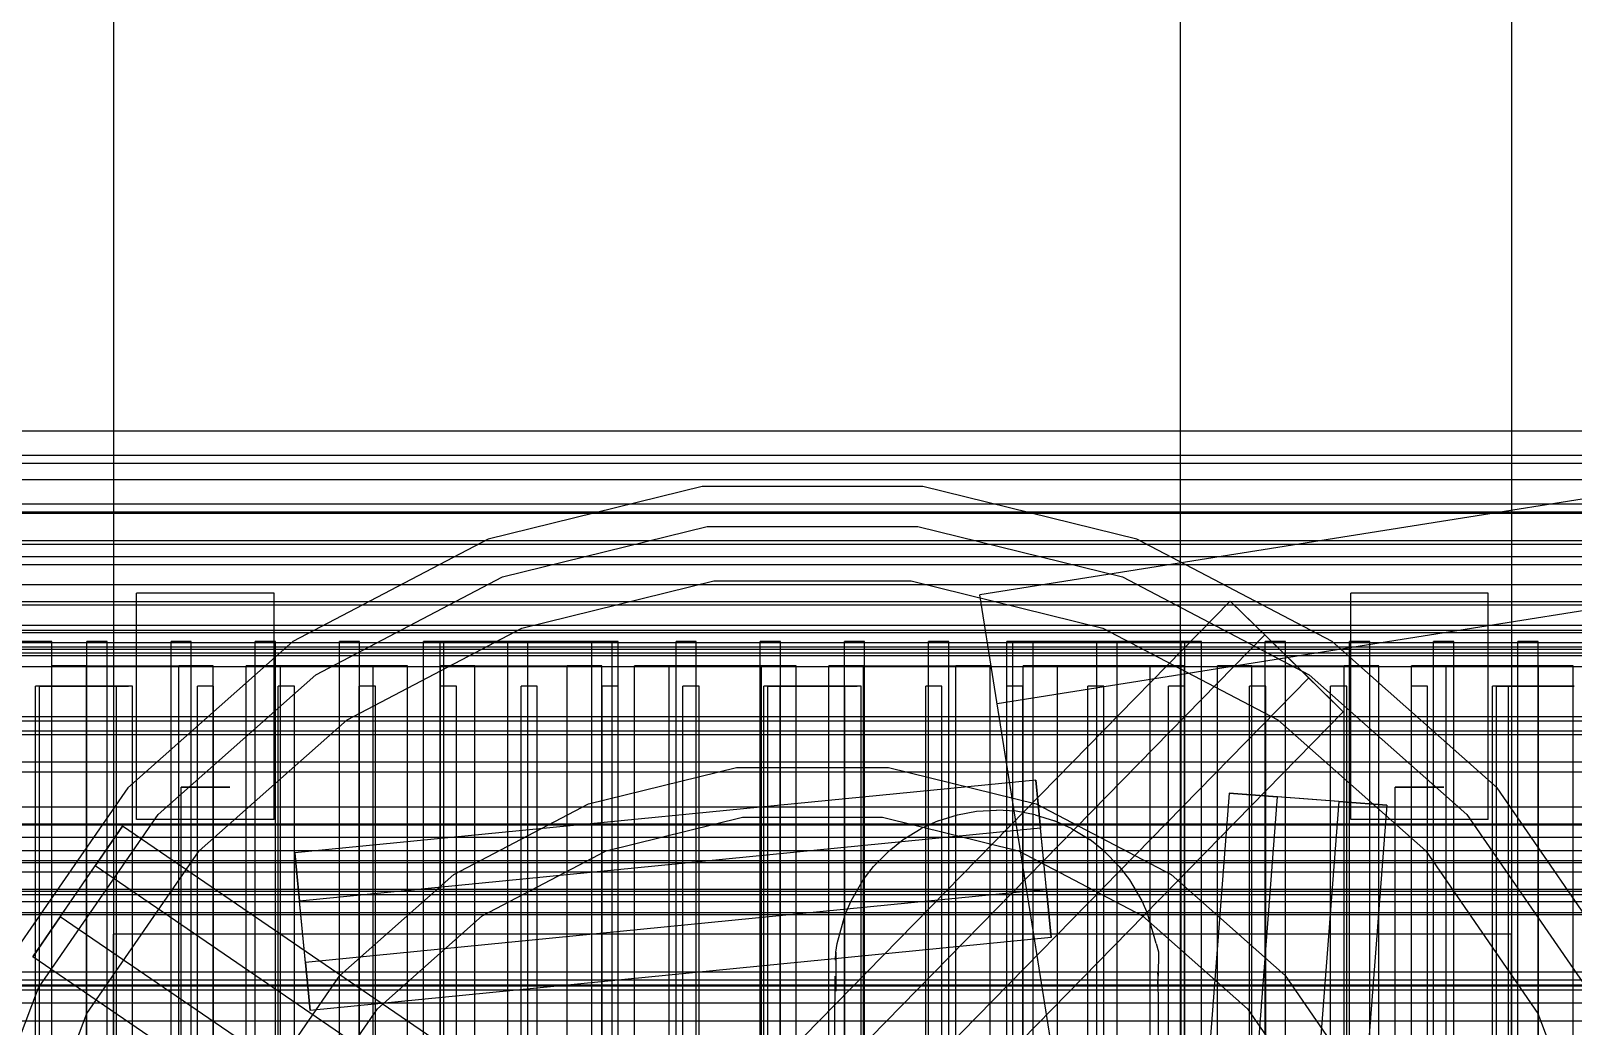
# Model space of a CAD drawing. Header units: millimetres. Extents: x -1175 to 655, y -895 to 720.
# Drawn here: x -967.82 to -946.86, y 49.08 to 62.61 of the extents above; entities that cross this region are included whole.
import ezdxf

# ---------------------------------------------------------------- set-up
doc = ezdxf.new("R2010")
doc.units = ezdxf.units.MM
doc.layers.add('HIDDEN', color=8, linetype='Continuous')
doc.layers.add('VISIBLE', color=7, linetype='Continuous')

msp = doc.modelspace()

# ---------------------------------------------------------------- linework, layer by layer
at = {"layer": 'HIDDEN'}
for points in [[(-966.698, 110), (-966.698, 33.08)], [(-966.698, 110), (-966.698, 33.08)], [(-947.698, 110), (-947.698, 33.08)], [(-947.698, 110), (-947.698, 33.08)], [(-952.198, 14.5), (-952.198, 68.5)], [(-908.061, 62.39), (-954.925, 54.944)], [(-908.061, 62.39), (-954.925, 54.944)], [(-907.825, 60.908), (-954.689, 53.462)], [(-907.825, 60.908), (-954.689, 53.462)], [(-938.498, 57.17), (-975.898, 57.17)], [(-938.498, 57.17), (-975.898, 57.17)], [(-938.498, 57.17), (-975.898, 57.17)], [(-938.498, 57.17), (-975.898, 57.17)], [(-939.598, 56.84), (-974.798, 56.84)], [(-939.598, 56.84), (-974.798, 56.84)], [(-939.598, 56.84), (-974.798, 56.84)], [(-939.598, 56.84), (-974.798, 56.84)], [(-938.498, 56.73), (-975.898, 56.73)], [(-938.498, 56.73), (-975.898, 56.73)], [(-939.873, 56.51), (-974.523, 56.51)], [(-939.873, 56.51), (-974.523, 56.51)], [(-939.873, 56.51), (-974.523, 56.51)], [(-939.873, 56.51), (-974.523, 56.51)], [(-958.697, 56.419), (-961.606, 55.702)], [(-955.7, 56.419), (-958.697, 56.419)], [(-952.791, 55.702), (-955.7, 56.419)], [(-940.148, 56.18), (-974.248, 56.18)], [(-940.148, 56.18), (-974.248, 56.18)], [(-940.148, 56.18), (-974.248, 56.18)], [(-940.148, 56.18), (-974.248, 56.18)], [(-938.498, 56.07), (-975.898, 56.07)], [(-938.498, 56.07), (-975.898, 56.07)], [(-941.798, 56.053), (-972.598, 56.053)], [(-941.798, 56.053), (-972.598, 56.053)], [(-961.411, 55.188), (-958.63, 55.873)], [(-958.63, 55.873), (-955.766, 55.873)], [(-955.766, 55.873), (-952.986, 55.188)], [(-940.698, 55.68), (-1027.698, 55.68)], [(-940.698, 55.68), (-992.198, 55.68)], [(-938.498, 55.63), (-975.898, 55.63)], [(-938.498, 55.63), (-975.898, 55.63)], [(-938.498, 55.63), (-975.898, 55.63)], [(-938.498, 55.63), (-975.898, 55.63)], [(-940.698, 55.63), (-973.698, 55.63)], [(-940.698, 55.63), (-973.698, 55.63)], [(-940.698, 55.63), (-973.698, 55.63)], [(-940.698, 55.63), (-973.698, 55.63)], [(-940.698, 55.63), (-973.698, 55.63)], [(-940.698, 55.63), (-973.698, 55.63)], [(-941.798, 55.63), (-972.598, 55.63)], [(-941.798, 55.63), (-972.598, 55.63)], [(-941.798, 55.63), (-972.598, 55.63)], [(-941.798, 55.63), (-972.598, 55.63)], [(-961.606, 55.702), (-964.259, 54.31)], [(-950.137, 54.31), (-952.791, 55.702)], [(-940.973, 55.355), (-973.423, 55.355)], [(-940.973, 55.355), (-973.423, 55.355)], [(-940.973, 55.355), (-973.423, 55.355)], [(-940.973, 55.355), (-973.423, 55.355)], [(-940.973, 55.355), (-973.423, 55.355)], [(-940.973, 55.355), (-973.423, 55.355)], [(-940.973, 55.355), (-973.423, 55.355)], [(-940.973, 55.355), (-973.423, 55.355)], [(-941.798, 55.463), (-972.598, 55.463)], [(-963.947, 53.857), (-961.411, 55.188)], [(-961.147, 54.491), (-958.541, 55.134)], [(-958.541, 55.134), (-955.856, 55.134)], [(-955.856, 55.134), (-953.25, 54.491)], [(-952.986, 55.188), (-950.45, 53.857)], [(-940.973, 55.08), (-973.423, 55.08)], [(-940.973, 55.08), (-973.423, 55.08)], [(-941.248, 55.08), (-973.148, 55.08)], [(-941.248, 55.08), (-973.148, 55.08)], [(-941.248, 55.08), (-973.148, 55.08)], [(-941.248, 55.08), (-973.148, 55.08)], [(-964.513, 54.97), (-966.383, 54.97)], [(-966.383, 51.89), (-966.383, 54.97)], [(-964.513, 54.97), (-966.383, 54.97)], [(-966.383, 51.89), (-966.383, 54.97)], [(-964.513, 54.97), (-966.383, 54.97)], [(-966.383, 51.89), (-966.383, 54.97)], [(-964.513, 54.97), (-966.383, 54.97)], [(-966.383, 51.89), (-966.383, 54.97)], [(-964.513, 54.97), (-966.383, 54.97)], [(-966.383, 51.89), (-966.383, 54.97)], [(-964.513, 54.97), (-966.383, 54.97)], [(-966.383, 51.89), (-966.383, 54.97)], [(-964.513, 51.89), (-964.513, 54.97)], [(-964.513, 51.89), (-964.513, 54.97)], [(-964.513, 51.89), (-964.513, 54.97)], [(-964.513, 51.89), (-964.513, 54.97)], [(-964.513, 51.89), (-964.513, 54.97)], [(-964.513, 51.89), (-964.513, 54.97)], [(-951.472, 33.216), (-954.925, 54.944)], [(-951.472, 33.216), (-954.925, 54.944)], [(-948.013, 54.97), (-949.883, 54.97)], [(-949.883, 51.89), (-949.883, 54.97)], [(-948.013, 54.97), (-949.883, 54.97)], [(-949.883, 51.89), (-949.883, 54.97)], [(-948.013, 51.89), (-948.013, 54.97)], [(-948.013, 51.89), (-948.013, 54.97)], [(-941.248, 54.805), (-973.148, 54.805)], [(-941.248, 54.805), (-973.148, 54.805)], [(-941.248, 54.805), (-973.148, 54.805)], [(-941.248, 54.805), (-973.148, 54.805)], [(-941.248, 54.805), (-973.148, 54.805)], [(-941.248, 54.805), (-973.148, 54.805)], [(-941.798, 54.85), (-972.598, 54.85)], [(-941.798, 54.85), (-972.598, 54.85)], [(-951.521, 54.861), (-958.6, 47.628)], [(-950.453, 53.815), (-951.521, 54.861)], [(-951.521, 54.861), (-951.052, 54.401)], [(-941.798, 54.53), (-972.598, 54.53)], [(-941.798, 54.53), (-972.598, 54.53)], [(-941.798, 54.53), (-972.598, 54.53)], [(-941.798, 54.53), (-972.598, 54.53)], [(-941.798, 54.43), (-972.598, 54.43)], [(-941.798, 54.43), (-972.598, 54.43)], [(-941.798, 54.293), (-972.598, 54.293)], [(-941.798, 54.293), (-972.598, 54.293)], [(-942.348, 54.459), (-972.048, 54.459)], [(-942.348, 54.459), (-972.048, 54.459)], [(-967.538, 54.31), (-969.958, 54.31)], [(-967.538, 54.31), (-969.958, 54.31)], [(-967.538, 33.85), (-967.538, 54.31)], [(-967.538, 33.85), (-967.538, 54.31)], [(-966.785, 54.31), (-967.06, 54.31)], [(-967.06, 33.85), (-967.06, 54.31)], [(-966.785, 54.31), (-967.06, 54.31)], [(-967.06, 33.85), (-967.06, 54.31)], [(-966.785, 33.85), (-966.785, 54.31)], [(-966.785, 33.85), (-966.785, 54.31)], [(-964.259, 54.31), (-966.502, 52.323)], [(-965.641, 54.31), (-965.916, 54.31)], [(-965.916, 33.85), (-965.916, 54.31)], [(-965.641, 54.31), (-965.916, 54.31)], [(-965.916, 33.85), (-965.916, 54.31)], [(-965.641, 33.85), (-965.641, 54.31)], [(-965.641, 33.85), (-965.641, 54.31)], [(-964.497, 54.31), (-964.772, 54.31)], [(-964.772, 33.85), (-964.772, 54.31)], [(-964.497, 54.31), (-964.772, 54.31)], [(-964.772, 33.85), (-964.772, 54.31)], [(-964.497, 33.85), (-964.497, 54.31)], [(-964.497, 33.85), (-964.497, 54.31)], [(-963.353, 54.31), (-963.628, 54.31)], [(-963.628, 33.85), (-963.628, 54.31)], [(-963.353, 54.31), (-963.628, 54.31)], [(-963.628, 33.85), (-963.628, 54.31)], [(-963.524, 53.244), (-961.147, 54.491)], [(-963.353, 33.85), (-963.353, 54.31)], [(-963.353, 33.85), (-963.353, 54.31)], [(-962.209, 54.31), (-962.484, 54.31)], [(-962.484, 33.85), (-962.484, 54.31)], [(-962.209, 54.31), (-962.484, 54.31)], [(-962.484, 33.85), (-962.484, 54.31)], [(-959.838, 54.31), (-962.258, 54.31)], [(-962.258, 33.85), (-962.258, 54.31)], [(-959.838, 54.31), (-962.258, 54.31)], [(-962.258, 33.85), (-962.258, 54.31)], [(-962.209, 33.85), (-962.209, 54.31)], [(-962.209, 33.85), (-962.209, 54.31)], [(-961.065, 54.31), (-961.34, 54.31)], [(-961.34, 33.85), (-961.34, 54.31)], [(-961.065, 54.31), (-961.34, 54.31)], [(-961.34, 33.85), (-961.34, 54.31)], [(-961.065, 33.85), (-961.065, 54.31)], [(-961.065, 33.85), (-961.065, 54.31)], [(-959.921, 54.31), (-960.196, 54.31)], [(-960.196, 33.85), (-960.196, 54.31)], [(-959.921, 54.31), (-960.196, 54.31)], [(-960.196, 33.85), (-960.196, 54.31)], [(-959.921, 33.85), (-959.921, 54.31)], [(-959.921, 33.85), (-959.921, 54.31)], [(-959.838, 33.85), (-959.838, 54.31)], [(-959.838, 33.85), (-959.838, 54.31)], [(-958.777, 54.31), (-959.052, 54.31)], [(-959.052, 33.85), (-959.052, 54.31)], [(-958.777, 54.31), (-959.052, 54.31)], [(-959.052, 33.85), (-959.052, 54.31)], [(-958.777, 33.85), (-958.777, 54.31)], [(-958.777, 33.85), (-958.777, 54.31)], [(-951.052, 54.401), (-958.131, 47.169)], [(-957.633, 54.31), (-957.908, 54.31)], [(-957.908, 33.85), (-957.908, 54.31)], [(-957.633, 54.31), (-957.908, 54.31)], [(-957.908, 33.85), (-957.908, 54.31)], [(-957.633, 33.85), (-957.633, 54.31)], [(-957.633, 33.85), (-957.633, 54.31)], [(-956.489, 54.31), (-956.764, 54.31)], [(-956.764, 33.85), (-956.764, 54.31)], [(-956.489, 54.31), (-956.764, 54.31)], [(-956.764, 33.85), (-956.764, 54.31)], [(-956.489, 33.85), (-956.489, 54.31)], [(-956.489, 33.85), (-956.489, 54.31)], [(-955.345, 54.31), (-955.62, 54.31)], [(-955.62, 33.85), (-955.62, 54.31)], [(-955.345, 54.31), (-955.62, 54.31)], [(-955.62, 33.85), (-955.62, 54.31)], [(-955.345, 33.85), (-955.345, 54.31)], [(-955.345, 33.85), (-955.345, 54.31)], [(-952.138, 54.31), (-954.558, 54.31)], [(-954.558, 33.85), (-954.558, 54.31)], [(-952.138, 54.31), (-954.558, 54.31)], [(-954.558, 33.85), (-954.558, 54.31)], [(-954.201, 54.31), (-954.476, 54.31)], [(-954.476, 33.85), (-954.476, 54.31)], [(-954.201, 54.31), (-954.476, 54.31)], [(-954.476, 33.85), (-954.476, 54.31)], [(-954.201, 33.85), (-954.201, 54.31)], [(-954.201, 33.85), (-954.201, 54.31)], [(-953.057, 54.31), (-953.332, 54.31)], [(-953.332, 33.85), (-953.332, 54.31)], [(-953.057, 54.31), (-953.332, 54.31)], [(-953.332, 33.85), (-953.332, 54.31)], [(-953.25, 54.491), (-950.873, 53.244)], [(-953.057, 33.85), (-953.057, 54.31)], [(-953.057, 33.85), (-953.057, 54.31)], [(-951.913, 54.31), (-952.188, 54.31)], [(-952.188, 33.85), (-952.188, 54.31)], [(-951.913, 54.31), (-952.188, 54.31)], [(-952.188, 33.85), (-952.188, 54.31)], [(-952.138, 33.85), (-952.138, 54.31)], [(-952.138, 33.85), (-952.138, 54.31)], [(-951.913, 33.85), (-951.913, 54.31)], [(-951.913, 33.85), (-951.913, 54.31)], [(-949.984, 53.356), (-951.052, 54.401)], [(-950.769, 54.31), (-951.044, 54.31)], [(-951.044, 33.85), (-951.044, 54.31)], [(-950.769, 54.31), (-951.044, 54.31)], [(-951.044, 33.85), (-951.044, 54.31)], [(-950.769, 33.85), (-950.769, 54.31)], [(-950.769, 33.85), (-950.769, 54.31)], [(-947.894, 52.323), (-950.137, 54.31)], [(-949.625, 54.31), (-949.9, 54.31)], [(-949.9, 33.85), (-949.9, 54.31)], [(-949.625, 54.31), (-949.9, 54.31)], [(-949.9, 33.85), (-949.9, 54.31)], [(-949.625, 33.85), (-949.625, 54.31)], [(-949.625, 33.85), (-949.625, 54.31)], [(-948.481, 54.31), (-948.756, 54.31)], [(-948.756, 33.85), (-948.756, 54.31)], [(-948.481, 54.31), (-948.756, 54.31)], [(-948.756, 33.85), (-948.756, 54.31)], [(-948.481, 33.85), (-948.481, 54.31)], [(-948.481, 33.85), (-948.481, 54.31)], [(-947.337, 54.31), (-947.612, 54.31)], [(-947.612, 33.85), (-947.612, 54.31)], [(-947.337, 54.31), (-947.612, 54.31)], [(-947.612, 33.85), (-947.612, 54.31)], [(-947.337, 33.85), (-947.337, 54.31)], [(-947.337, 33.85), (-947.337, 54.31)], [(-940.973, 54.2), (-973.423, 54.2)], [(-940.973, 54.2), (-973.423, 54.2)], [(-941.798, 54.235), (-972.598, 54.235)], [(-942.348, 54.114), (-972.048, 54.114)], [(-942.348, 54.114), (-972.048, 54.114)], [(-942.898, 54.154), (-971.498, 54.154)], [(-942.898, 54.154), (-971.498, 54.154)], [(-942.898, 53.966), (-971.498, 53.966)], [(-942.898, 53.966), (-971.498, 53.966)], [(-967.535, 53.98), (-965.81, 53.98)], [(-967.066, 53.98), (-967.535, 53.98)], [(-967.535, 34.18), (-967.535, 53.98)], [(-967.066, 53.98), (-965.342, 53.98)], [(-967.066, 34.18), (-967.066, 53.98)], [(-965.342, 53.98), (-965.81, 53.98)], [(-965.81, 34.18), (-965.81, 53.98)], [(-965.342, 34.18), (-965.342, 53.98)], [(-963.17, 53.98), (-964.895, 53.98)], [(-964.426, 53.98), (-964.895, 53.98)], [(-964.895, 34.18), (-964.895, 53.98)], [(-962.702, 53.98), (-964.426, 53.98)], [(-964.426, 34.18), (-964.426, 53.98)], [(-962.702, 53.98), (-963.17, 53.98)], [(-963.17, 34.18), (-963.17, 53.98)], [(-962.702, 34.18), (-962.702, 53.98)], [(-962.255, 53.98), (-960.53, 53.98)], [(-961.786, 53.98), (-962.255, 53.98)], [(-962.255, 34.18), (-962.255, 53.98)], [(-961.786, 53.98), (-960.062, 53.98)], [(-961.786, 34.18), (-961.786, 53.98)], [(-960.062, 53.98), (-960.53, 53.98)], [(-960.53, 34.18), (-960.53, 53.98)], [(-960.062, 34.18), (-960.062, 53.98)], [(-957.89, 53.98), (-959.615, 53.98)], [(-959.146, 53.98), (-959.615, 53.98)], [(-959.615, 34.18), (-959.615, 53.98)], [(-957.422, 53.98), (-959.146, 53.98)], [(-959.146, 34.18), (-959.146, 53.98)], [(-957.422, 53.98), (-957.89, 53.98)], [(-957.89, 34.18), (-957.89, 53.98)], [(-957.422, 34.18), (-957.422, 53.98)], [(-956.975, 53.98), (-955.25, 53.98)], [(-956.506, 53.98), (-956.975, 53.98)], [(-956.975, 34.18), (-956.975, 53.98)], [(-956.506, 53.98), (-954.782, 53.98)], [(-956.506, 34.18), (-956.506, 53.98)], [(-954.782, 53.98), (-955.25, 53.98)], [(-955.25, 34.18), (-955.25, 53.98)], [(-954.782, 34.18), (-954.782, 53.98)], [(-952.61, 53.98), (-954.335, 53.98)], [(-953.866, 53.98), (-954.335, 53.98)], [(-954.335, 34.18), (-954.335, 53.98)], [(-952.142, 53.98), (-953.866, 53.98)], [(-953.866, 34.18), (-953.866, 53.98)], [(-952.142, 53.98), (-952.61, 53.98)], [(-952.61, 34.18), (-952.61, 53.98)], [(-952.142, 34.18), (-952.142, 53.98)], [(-951.695, 53.98), (-949.97, 53.98)], [(-951.226, 53.98), (-951.695, 53.98)], [(-951.695, 34.18), (-951.695, 53.98)], [(-951.226, 53.98), (-949.502, 53.98)], [(-951.226, 34.18), (-951.226, 53.98)], [(-949.502, 53.98), (-949.97, 53.98)], [(-949.97, 34.18), (-949.97, 53.98)], [(-949.502, 34.18), (-949.502, 53.98)], [(-947.33, 53.98), (-949.055, 53.98)], [(-948.586, 53.98), (-949.055, 53.98)], [(-949.055, 34.18), (-949.055, 53.98)], [(-946.862, 53.98), (-948.586, 53.98)], [(-948.586, 34.18), (-948.586, 53.98)], [(-946.862, 53.98), (-947.33, 53.98)], [(-947.33, 34.18), (-947.33, 53.98)], [(-946.862, 34.18), (-946.862, 53.98)], [(-967.538, 53.705), (-967.758, 53.705)], [(-967.758, 34.455), (-967.758, 53.705)], [(-967.538, 53.705), (-967.758, 53.705)], [(-967.758, 34.455), (-967.758, 53.705)], [(-967.538, 53.705), (-967.758, 53.705)], [(-967.758, 34.455), (-967.758, 53.705)], [(-967.538, 53.705), (-967.758, 53.705)], [(-967.758, 34.455), (-967.758, 53.705)], [(-967.538, 53.705), (-967.758, 53.705)], [(-967.758, 34.455), (-967.758, 53.705)], [(-967.538, 53.705), (-967.758, 53.705)], [(-967.758, 34.455), (-967.758, 53.705)], [(-967.703, 35.555), (-967.703, 53.705)], [(-967.686, 53.705), (-967.703, 53.705)], [(-967.703, 53.705), (-967.686, 53.705)], [(-967.634, 53.705), (-967.686, 53.705)], [(-967.686, 53.705), (-967.634, 53.705)], [(-967.551, 53.705), (-967.634, 53.705)], [(-967.634, 53.705), (-967.551, 53.705)], [(-967.442, 53.705), (-967.551, 53.705)], [(-967.551, 53.705), (-967.442, 53.705)], [(-967.538, 34.455), (-967.538, 53.705)], [(-967.538, 34.455), (-967.538, 53.705)], [(-967.538, 34.455), (-967.538, 53.705)], [(-967.538, 34.455), (-967.538, 53.705)], [(-967.538, 34.455), (-967.538, 53.705)], [(-967.538, 34.455), (-967.538, 53.705)], [(-967.313, 53.705), (-967.442, 53.705)], [(-967.442, 53.705), (-967.313, 53.705)], [(-967.171, 53.705), (-967.313, 53.705)], [(-967.313, 53.705), (-967.171, 53.705)], [(-967.025, 53.705), (-967.171, 53.705)], [(-967.171, 53.705), (-967.025, 53.705)], [(-966.884, 53.705), (-967.025, 53.705)], [(-967.025, 53.705), (-966.884, 53.705)], [(-966.755, 53.705), (-966.884, 53.705)], [(-966.884, 53.705), (-966.755, 53.705)], [(-966.646, 53.705), (-966.755, 53.705)], [(-966.755, 53.705), (-966.646, 53.705)], [(-966.438, 53.705), (-966.658, 53.705)], [(-966.658, 34.455), (-966.658, 53.705)], [(-966.438, 53.705), (-966.658, 53.705)], [(-966.658, 34.455), (-966.658, 53.705)], [(-966.438, 53.705), (-966.658, 53.705)], [(-966.658, 34.455), (-966.658, 53.705)], [(-966.438, 53.705), (-966.658, 53.705)], [(-966.658, 34.455), (-966.658, 53.705)], [(-966.438, 53.705), (-966.658, 53.705)], [(-966.658, 34.455), (-966.658, 53.705)], [(-966.438, 53.705), (-966.658, 53.705)], [(-966.658, 34.455), (-966.658, 53.705)], [(-966.563, 53.705), (-966.646, 53.705)], [(-966.646, 53.705), (-966.563, 53.705)], [(-966.511, 53.705), (-966.563, 53.705)], [(-966.563, 53.705), (-966.511, 53.705)], [(-966.493, 53.705), (-966.511, 53.705)], [(-966.511, 53.705), (-966.493, 53.705)], [(-966.438, 34.455), (-966.438, 53.705)], [(-966.438, 34.455), (-966.438, 53.705)], [(-966.438, 34.455), (-966.438, 53.705)], [(-966.438, 34.455), (-966.438, 53.705)], [(-966.438, 34.455), (-966.438, 53.705)], [(-966.438, 34.455), (-966.438, 53.705)], [(-966.091, 51.958), (-963.947, 53.857)], [(-965.338, 53.705), (-965.558, 53.705)], [(-965.558, 34.455), (-965.558, 53.705)], [(-965.338, 53.705), (-965.558, 53.705)], [(-965.558, 34.455), (-965.558, 53.705)], [(-965.338, 53.705), (-965.558, 53.705)], [(-965.558, 34.455), (-965.558, 53.705)], [(-965.338, 53.705), (-965.558, 53.705)], [(-965.558, 34.455), (-965.558, 53.705)], [(-965.338, 53.705), (-965.558, 53.705)], [(-965.558, 34.455), (-965.558, 53.705)], [(-965.338, 53.705), (-965.558, 53.705)], [(-965.558, 34.455), (-965.558, 53.705)], [(-965.338, 34.455), (-965.338, 53.705)], [(-965.338, 34.455), (-965.338, 53.705)], [(-965.338, 34.455), (-965.338, 53.705)], [(-965.338, 34.455), (-965.338, 53.705)], [(-965.338, 34.455), (-965.338, 53.705)], [(-965.338, 34.455), (-965.338, 53.705)], [(-964.238, 53.705), (-964.458, 53.705)], [(-964.458, 34.455), (-964.458, 53.705)], [(-964.238, 53.705), (-964.458, 53.705)], [(-964.458, 34.455), (-964.458, 53.705)], [(-964.238, 53.705), (-964.458, 53.705)], [(-964.458, 34.455), (-964.458, 53.705)], [(-964.238, 53.705), (-964.458, 53.705)], [(-964.458, 34.455), (-964.458, 53.705)], [(-964.238, 53.705), (-964.458, 53.705)], [(-964.458, 34.455), (-964.458, 53.705)], [(-964.238, 53.705), (-964.458, 53.705)], [(-964.458, 34.455), (-964.458, 53.705)], [(-964.238, 34.455), (-964.238, 53.705)], [(-964.238, 34.455), (-964.238, 53.705)], [(-964.238, 34.455), (-964.238, 53.705)], [(-964.238, 34.455), (-964.238, 53.705)], [(-964.238, 34.455), (-964.238, 53.705)], [(-964.238, 34.455), (-964.238, 53.705)], [(-963.138, 53.705), (-963.358, 53.705)], [(-963.358, 34.455), (-963.358, 53.705)], [(-963.138, 53.705), (-963.358, 53.705)], [(-963.358, 34.455), (-963.358, 53.705)], [(-963.138, 53.705), (-963.358, 53.705)], [(-963.358, 34.455), (-963.358, 53.705)], [(-963.138, 53.705), (-963.358, 53.705)], [(-963.358, 34.455), (-963.358, 53.705)], [(-963.138, 53.705), (-963.358, 53.705)], [(-963.358, 34.455), (-963.358, 53.705)], [(-963.138, 53.705), (-963.358, 53.705)], [(-963.358, 34.455), (-963.358, 53.705)], [(-963.138, 34.455), (-963.138, 53.705)], [(-963.138, 34.455), (-963.138, 53.705)], [(-963.138, 34.455), (-963.138, 53.705)], [(-963.138, 34.455), (-963.138, 53.705)], [(-963.138, 34.455), (-963.138, 53.705)], [(-963.138, 34.455), (-963.138, 53.705)], [(-962.038, 53.705), (-962.258, 53.705)], [(-962.258, 34.455), (-962.258, 53.705)], [(-962.038, 53.705), (-962.258, 53.705)], [(-962.258, 34.455), (-962.258, 53.705)], [(-962.038, 53.705), (-962.258, 53.705)], [(-962.258, 34.455), (-962.258, 53.705)], [(-962.038, 53.705), (-962.258, 53.705)], [(-962.258, 34.455), (-962.258, 53.705)], [(-962.038, 53.705), (-962.258, 53.705)], [(-962.258, 34.455), (-962.258, 53.705)], [(-962.038, 53.705), (-962.258, 53.705)], [(-962.258, 34.455), (-962.258, 53.705)], [(-962.038, 34.455), (-962.038, 53.705)], [(-962.038, 34.455), (-962.038, 53.705)], [(-962.038, 34.455), (-962.038, 53.705)], [(-962.038, 34.455), (-962.038, 53.705)], [(-962.038, 34.455), (-962.038, 53.705)], [(-962.038, 34.455), (-962.038, 53.705)], [(-960.938, 53.705), (-961.158, 53.705)], [(-961.158, 34.455), (-961.158, 53.705)], [(-960.938, 53.705), (-961.158, 53.705)], [(-961.158, 34.455), (-961.158, 53.705)], [(-960.938, 53.705), (-961.158, 53.705)], [(-961.158, 34.455), (-961.158, 53.705)], [(-960.938, 53.705), (-961.158, 53.705)], [(-961.158, 34.455), (-961.158, 53.705)], [(-960.938, 53.705), (-961.158, 53.705)], [(-961.158, 34.455), (-961.158, 53.705)], [(-960.938, 53.705), (-961.158, 53.705)], [(-961.158, 34.455), (-961.158, 53.705)], [(-960.938, 34.455), (-960.938, 53.705)], [(-960.938, 34.455), (-960.938, 53.705)], [(-960.938, 34.455), (-960.938, 53.705)], [(-960.938, 34.455), (-960.938, 53.705)], [(-960.938, 34.455), (-960.938, 53.705)], [(-960.938, 34.455), (-960.938, 53.705)], [(-959.838, 53.705), (-960.058, 53.705)], [(-960.058, 34.455), (-960.058, 53.705)], [(-959.838, 53.705), (-960.058, 53.705)], [(-960.058, 34.455), (-960.058, 53.705)], [(-959.838, 53.705), (-960.058, 53.705)], [(-960.058, 34.455), (-960.058, 53.705)], [(-959.838, 53.705), (-960.058, 53.705)], [(-960.058, 34.455), (-960.058, 53.705)], [(-959.838, 53.705), (-960.058, 53.705)], [(-960.058, 34.455), (-960.058, 53.705)], [(-959.838, 53.705), (-960.058, 53.705)], [(-960.058, 34.455), (-960.058, 53.705)], [(-959.838, 34.455), (-959.838, 53.705)], [(-959.838, 34.455), (-959.838, 53.705)], [(-959.838, 34.455), (-959.838, 53.705)], [(-959.838, 34.455), (-959.838, 53.705)], [(-959.838, 34.455), (-959.838, 53.705)], [(-959.838, 34.455), (-959.838, 53.705)], [(-958.738, 53.705), (-958.958, 53.705)], [(-958.958, 34.455), (-958.958, 53.705)], [(-958.738, 53.705), (-958.958, 53.705)], [(-958.958, 34.455), (-958.958, 53.705)], [(-958.738, 53.705), (-958.958, 53.705)], [(-958.958, 34.455), (-958.958, 53.705)], [(-958.738, 53.705), (-958.958, 53.705)], [(-958.958, 34.455), (-958.958, 53.705)], [(-958.738, 53.705), (-958.958, 53.705)], [(-958.958, 34.455), (-958.958, 53.705)], [(-958.738, 53.705), (-958.958, 53.705)], [(-958.958, 34.455), (-958.958, 53.705)], [(-958.738, 34.455), (-958.738, 53.705)], [(-958.738, 34.455), (-958.738, 53.705)], [(-958.738, 34.455), (-958.738, 53.705)], [(-958.738, 34.455), (-958.738, 53.705)], [(-958.738, 34.455), (-958.738, 53.705)], [(-958.738, 34.455), (-958.738, 53.705)], [(-957.638, 53.705), (-957.858, 53.705)], [(-957.858, 34.455), (-957.858, 53.705)], [(-957.638, 53.705), (-957.858, 53.705)], [(-957.858, 34.455), (-957.858, 53.705)], [(-957.638, 53.705), (-957.858, 53.705)], [(-957.858, 34.455), (-957.858, 53.705)], [(-957.638, 53.705), (-957.858, 53.705)], [(-957.858, 34.455), (-957.858, 53.705)], [(-957.638, 53.705), (-957.858, 53.705)], [(-957.858, 34.455), (-957.858, 53.705)], [(-957.638, 53.705), (-957.858, 53.705)], [(-957.858, 34.455), (-957.858, 53.705)], [(-957.803, 35.555), (-957.803, 53.705)], [(-957.786, 53.705), (-957.803, 53.705)], [(-957.803, 53.705), (-957.786, 53.705)], [(-957.734, 53.705), (-957.786, 53.705)], [(-957.786, 53.705), (-957.734, 53.705)], [(-957.651, 53.705), (-957.734, 53.705)], [(-957.734, 53.705), (-957.651, 53.705)], [(-957.542, 53.705), (-957.651, 53.705)], [(-957.651, 53.705), (-957.542, 53.705)], [(-957.638, 34.455), (-957.638, 53.705)], [(-957.638, 34.455), (-957.638, 53.705)], [(-957.638, 34.455), (-957.638, 53.705)], [(-957.638, 34.455), (-957.638, 53.705)], [(-957.638, 34.455), (-957.638, 53.705)], [(-957.638, 34.455), (-957.638, 53.705)], [(-957.413, 53.705), (-957.542, 53.705)], [(-957.542, 53.705), (-957.413, 53.705)], [(-950.453, 53.815), (-957.532, 46.583)], [(-957.271, 53.705), (-957.413, 53.705)], [(-957.413, 53.705), (-957.271, 53.705)], [(-957.125, 53.705), (-957.271, 53.705)], [(-957.271, 53.705), (-957.125, 53.705)], [(-956.984, 53.705), (-957.125, 53.705)], [(-957.125, 53.705), (-956.984, 53.705)], [(-956.855, 53.705), (-956.984, 53.705)], [(-956.984, 53.705), (-956.855, 53.705)], [(-956.746, 53.705), (-956.855, 53.705)], [(-956.855, 53.705), (-956.746, 53.705)], [(-956.538, 53.705), (-956.758, 53.705)], [(-956.758, 34.455), (-956.758, 53.705)], [(-956.538, 53.705), (-956.758, 53.705)], [(-956.758, 34.455), (-956.758, 53.705)], [(-956.538, 53.705), (-956.758, 53.705)], [(-956.758, 34.455), (-956.758, 53.705)], [(-956.538, 53.705), (-956.758, 53.705)], [(-956.758, 34.455), (-956.758, 53.705)], [(-956.538, 53.705), (-956.758, 53.705)], [(-956.758, 34.455), (-956.758, 53.705)], [(-956.538, 53.705), (-956.758, 53.705)], [(-956.758, 34.455), (-956.758, 53.705)], [(-956.663, 53.705), (-956.746, 53.705)], [(-956.746, 53.705), (-956.663, 53.705)], [(-956.611, 53.705), (-956.663, 53.705)], [(-956.663, 53.705), (-956.611, 53.705)], [(-956.593, 53.705), (-956.611, 53.705)], [(-956.611, 53.705), (-956.593, 53.705)], [(-956.538, 34.455), (-956.538, 53.705)], [(-956.538, 34.455), (-956.538, 53.705)], [(-956.538, 34.455), (-956.538, 53.705)], [(-956.538, 34.455), (-956.538, 53.705)], [(-956.538, 34.455), (-956.538, 53.705)], [(-956.538, 34.455), (-956.538, 53.705)], [(-955.438, 53.705), (-955.658, 53.705)], [(-955.658, 34.455), (-955.658, 53.705)], [(-955.438, 53.705), (-955.658, 53.705)], [(-955.658, 34.455), (-955.658, 53.705)], [(-955.438, 53.705), (-955.658, 53.705)], [(-955.658, 34.455), (-955.658, 53.705)], [(-955.438, 53.705), (-955.658, 53.705)], [(-955.658, 34.455), (-955.658, 53.705)], [(-955.438, 53.705), (-955.658, 53.705)], [(-955.658, 34.455), (-955.658, 53.705)], [(-955.438, 53.705), (-955.658, 53.705)], [(-955.658, 34.455), (-955.658, 53.705)], [(-955.438, 34.455), (-955.438, 53.705)], [(-955.438, 34.455), (-955.438, 53.705)], [(-955.438, 34.455), (-955.438, 53.705)], [(-955.438, 34.455), (-955.438, 53.705)], [(-955.438, 34.455), (-955.438, 53.705)], [(-955.438, 34.455), (-955.438, 53.705)], [(-954.338, 53.705), (-954.558, 53.705)], [(-954.558, 34.455), (-954.558, 53.705)], [(-954.338, 53.705), (-954.558, 53.705)], [(-954.558, 34.455), (-954.558, 53.705)], [(-954.338, 53.705), (-954.558, 53.705)], [(-954.558, 34.455), (-954.558, 53.705)], [(-954.338, 53.705), (-954.558, 53.705)], [(-954.558, 34.455), (-954.558, 53.705)], [(-954.338, 53.705), (-954.558, 53.705)], [(-954.558, 34.455), (-954.558, 53.705)], [(-954.338, 53.705), (-954.558, 53.705)], [(-954.558, 34.455), (-954.558, 53.705)], [(-954.338, 34.455), (-954.338, 53.705)], [(-954.338, 34.455), (-954.338, 53.705)], [(-954.338, 34.455), (-954.338, 53.705)], [(-954.338, 34.455), (-954.338, 53.705)], [(-954.338, 34.455), (-954.338, 53.705)], [(-954.338, 34.455), (-954.338, 53.705)], [(-953.238, 53.705), (-953.458, 53.705)], [(-953.458, 34.455), (-953.458, 53.705)], [(-953.238, 53.705), (-953.458, 53.705)], [(-953.458, 34.455), (-953.458, 53.705)], [(-953.238, 53.705), (-953.458, 53.705)], [(-953.458, 34.455), (-953.458, 53.705)], [(-953.238, 53.705), (-953.458, 53.705)], [(-953.458, 34.455), (-953.458, 53.705)], [(-953.238, 53.705), (-953.458, 53.705)], [(-953.458, 34.455), (-953.458, 53.705)], [(-953.238, 53.705), (-953.458, 53.705)], [(-953.458, 34.455), (-953.458, 53.705)], [(-953.238, 34.455), (-953.238, 53.705)], [(-953.238, 34.455), (-953.238, 53.705)], [(-953.238, 34.455), (-953.238, 53.705)], [(-953.238, 34.455), (-953.238, 53.705)], [(-953.238, 34.455), (-953.238, 53.705)], [(-953.238, 34.455), (-953.238, 53.705)], [(-952.138, 53.705), (-952.358, 53.705)], [(-952.358, 34.455), (-952.358, 53.705)], [(-952.138, 53.705), (-952.358, 53.705)], [(-952.358, 34.455), (-952.358, 53.705)], [(-952.138, 53.705), (-952.358, 53.705)], [(-952.358, 34.455), (-952.358, 53.705)], [(-952.138, 53.705), (-952.358, 53.705)], [(-952.358, 34.455), (-952.358, 53.705)], [(-952.138, 53.705), (-952.358, 53.705)], [(-952.358, 34.455), (-952.358, 53.705)], [(-952.138, 53.705), (-952.358, 53.705)], [(-952.358, 34.455), (-952.358, 53.705)], [(-952.138, 34.455), (-952.138, 53.705)], [(-952.138, 34.455), (-952.138, 53.705)], [(-952.138, 34.455), (-952.138, 53.705)], [(-952.138, 34.455), (-952.138, 53.705)], [(-952.138, 34.455), (-952.138, 53.705)], [(-952.138, 34.455), (-952.138, 53.705)], [(-951.038, 53.705), (-951.258, 53.705)], [(-951.258, 34.455), (-951.258, 53.705)], [(-951.038, 53.705), (-951.258, 53.705)], [(-951.258, 34.455), (-951.258, 53.705)], [(-951.038, 53.705), (-951.258, 53.705)], [(-951.258, 34.455), (-951.258, 53.705)], [(-951.038, 53.705), (-951.258, 53.705)], [(-951.258, 34.455), (-951.258, 53.705)], [(-951.038, 53.705), (-951.258, 53.705)], [(-951.258, 34.455), (-951.258, 53.705)], [(-951.038, 53.705), (-951.258, 53.705)], [(-951.258, 34.455), (-951.258, 53.705)], [(-951.038, 34.455), (-951.038, 53.705)], [(-951.038, 34.455), (-951.038, 53.705)], [(-951.038, 34.455), (-951.038, 53.705)], [(-951.038, 34.455), (-951.038, 53.705)], [(-951.038, 34.455), (-951.038, 53.705)], [(-951.038, 34.455), (-951.038, 53.705)], [(-950.453, 53.815), (-949.984, 53.356)], [(-950.45, 53.857), (-948.306, 51.958)], [(-949.938, 53.705), (-950.158, 53.705)], [(-950.158, 34.455), (-950.158, 53.705)], [(-949.938, 53.705), (-950.158, 53.705)], [(-950.158, 34.455), (-950.158, 53.705)], [(-949.938, 53.705), (-950.158, 53.705)], [(-950.158, 34.455), (-950.158, 53.705)], [(-949.938, 53.705), (-950.158, 53.705)], [(-950.158, 34.455), (-950.158, 53.705)], [(-949.938, 53.705), (-950.158, 53.705)], [(-950.158, 34.455), (-950.158, 53.705)], [(-949.938, 53.705), (-950.158, 53.705)], [(-950.158, 34.455), (-950.158, 53.705)], [(-949.938, 34.455), (-949.938, 53.705)], [(-949.938, 34.455), (-949.938, 53.705)], [(-949.938, 34.455), (-949.938, 53.705)], [(-949.938, 34.455), (-949.938, 53.705)], [(-949.938, 34.455), (-949.938, 53.705)], [(-949.938, 34.455), (-949.938, 53.705)], [(-948.838, 53.705), (-949.058, 53.705)], [(-949.058, 34.455), (-949.058, 53.705)], [(-948.838, 53.705), (-949.058, 53.705)], [(-949.058, 34.455), (-949.058, 53.705)], [(-948.838, 53.705), (-949.058, 53.705)], [(-949.058, 34.455), (-949.058, 53.705)], [(-948.838, 53.705), (-949.058, 53.705)], [(-949.058, 34.455), (-949.058, 53.705)], [(-948.838, 53.705), (-949.058, 53.705)], [(-949.058, 34.455), (-949.058, 53.705)], [(-948.838, 53.705), (-949.058, 53.705)], [(-949.058, 34.455), (-949.058, 53.705)], [(-948.838, 34.455), (-948.838, 53.705)], [(-948.838, 34.455), (-948.838, 53.705)], [(-948.838, 34.455), (-948.838, 53.705)], [(-948.838, 34.455), (-948.838, 53.705)], [(-948.838, 34.455), (-948.838, 53.705)], [(-948.838, 34.455), (-948.838, 53.705)], [(-947.738, 53.705), (-947.958, 53.705)], [(-947.958, 34.455), (-947.958, 53.705)], [(-947.738, 53.705), (-947.958, 53.705)], [(-947.958, 34.455), (-947.958, 53.705)], [(-947.738, 53.705), (-947.958, 53.705)], [(-947.958, 34.455), (-947.958, 53.705)], [(-947.738, 53.705), (-947.958, 53.705)], [(-947.958, 34.455), (-947.958, 53.705)], [(-947.738, 53.705), (-947.958, 53.705)], [(-947.958, 34.455), (-947.958, 53.705)], [(-947.738, 53.705), (-947.958, 53.705)], [(-947.958, 34.455), (-947.958, 53.705)], [(-947.903, 35.555), (-947.903, 53.705)], [(-947.886, 53.705), (-947.903, 53.705)], [(-947.903, 53.705), (-947.886, 53.705)], [(-947.834, 53.705), (-947.886, 53.705)], [(-947.886, 53.705), (-947.834, 53.705)], [(-947.751, 53.705), (-947.834, 53.705)], [(-947.834, 53.705), (-947.751, 53.705)], [(-947.642, 53.705), (-947.751, 53.705)], [(-947.751, 53.705), (-947.642, 53.705)], [(-947.738, 34.455), (-947.738, 53.705)], [(-947.738, 34.455), (-947.738, 53.705)], [(-947.738, 34.455), (-947.738, 53.705)], [(-947.738, 34.455), (-947.738, 53.705)], [(-947.738, 34.455), (-947.738, 53.705)], [(-947.738, 34.455), (-947.738, 53.705)], [(-947.513, 53.705), (-947.642, 53.705)], [(-947.642, 53.705), (-947.513, 53.705)], [(-947.371, 53.705), (-947.513, 53.705)], [(-947.513, 53.705), (-947.371, 53.705)], [(-947.225, 53.705), (-947.371, 53.705)], [(-947.371, 53.705), (-947.225, 53.705)], [(-947.084, 53.705), (-947.225, 53.705)], [(-947.225, 53.705), (-947.084, 53.705)], [(-946.955, 53.705), (-947.084, 53.705)], [(-947.084, 53.705), (-946.955, 53.705)], [(-946.846, 53.705), (-946.955, 53.705)], [(-946.955, 53.705), (-946.846, 53.705)], [(-951.708, 34.698), (-954.689, 53.462)], [(-951.708, 34.698), (-954.689, 53.462)], [(-941.798, 53.285), (-972.598, 53.285)], [(-965.533, 51.464), (-963.524, 53.244)], [(-949.984, 53.356), (-957.062, 46.123)], [(-950.873, 53.244), (-948.864, 51.464)], [(-941.798, 53.227), (-972.598, 53.227)], [(-941.798, 53.227), (-972.598, 53.227)], [(-941.798, 53.09), (-972.598, 53.09)], [(-941.798, 53.09), (-972.598, 53.09)], [(-941.798, 53.043), (-972.598, 53.043)], [(-941.798, 52.67), (-972.598, 52.67)], [(-941.798, 52.67), (-972.598, 52.67)], [(-941.798, 52.533), (-972.598, 52.533)], [(-941.798, 52.533), (-972.598, 52.533)], [(-954.163, 52.426), (-964.234, 51.436)], [(-960.241, 52.102), (-958.233, 52.597)], [(-958.233, 52.597), (-956.164, 52.597)], [(-956.164, 52.597), (-954.156, 52.102)], [(-954.017, 50.938), (-954.163, 52.426)], [(-954.163, 52.426), (-954.099, 51.772)], [(-966.502, 52.323), (-968.205, 49.857)], [(-965.778, 43.53), (-965.778, 52.33)], [(-965.769, 52.33), (-965.778, 52.33)], [(-965.778, 52.33), (-965.769, 52.33)], [(-965.778, 43.53), (-965.778, 52.33)], [(-965.769, 52.33), (-965.778, 52.33)], [(-965.778, 52.33), (-965.769, 52.33)], [(-965.778, 43.53), (-965.778, 52.33)], [(-965.769, 52.33), (-965.778, 52.33)], [(-965.778, 52.33), (-965.769, 52.33)], [(-965.741, 52.33), (-965.769, 52.33)], [(-965.769, 52.33), (-965.741, 52.33)], [(-965.741, 52.33), (-965.769, 52.33)], [(-965.769, 52.33), (-965.741, 52.33)], [(-965.741, 52.33), (-965.769, 52.33)], [(-965.769, 52.33), (-965.741, 52.33)], [(-965.695, 52.33), (-965.741, 52.33)], [(-965.741, 52.33), (-965.695, 52.33)], [(-965.695, 52.33), (-965.741, 52.33)], [(-965.741, 52.33), (-965.695, 52.33)], [(-965.695, 52.33), (-965.741, 52.33)], [(-965.741, 52.33), (-965.695, 52.33)], [(-965.636, 52.33), (-965.695, 52.33)], [(-965.695, 52.33), (-965.636, 52.33)], [(-965.636, 52.33), (-965.695, 52.33)], [(-965.695, 52.33), (-965.636, 52.33)], [(-965.636, 52.33), (-965.695, 52.33)], [(-965.695, 52.33), (-965.636, 52.33)], [(-965.565, 52.33), (-965.636, 52.33)], [(-965.636, 52.33), (-965.565, 52.33)], [(-965.565, 52.33), (-965.636, 52.33)], [(-965.636, 52.33), (-965.565, 52.33)], [(-965.565, 52.33), (-965.636, 52.33)], [(-965.636, 52.33), (-965.565, 52.33)], [(-965.488, 52.33), (-965.565, 52.33)], [(-965.565, 52.33), (-965.488, 52.33)], [(-965.488, 52.33), (-965.565, 52.33)], [(-965.565, 52.33), (-965.488, 52.33)], [(-965.488, 52.33), (-965.565, 52.33)], [(-965.565, 52.33), (-965.488, 52.33)], [(-965.409, 52.33), (-965.488, 52.33)], [(-965.488, 52.33), (-965.409, 52.33)], [(-965.409, 52.33), (-965.488, 52.33)], [(-965.488, 52.33), (-965.409, 52.33)], [(-965.409, 52.33), (-965.488, 52.33)], [(-965.488, 52.33), (-965.409, 52.33)], [(-965.331, 52.33), (-965.409, 52.33)], [(-965.409, 52.33), (-965.331, 52.33)], [(-965.331, 52.33), (-965.409, 52.33)], [(-965.409, 52.33), (-965.331, 52.33)], [(-965.331, 52.33), (-965.409, 52.33)], [(-965.409, 52.33), (-965.331, 52.33)], [(-965.261, 52.33), (-965.331, 52.33)], [(-965.331, 52.33), (-965.261, 52.33)], [(-965.261, 52.33), (-965.331, 52.33)], [(-965.331, 52.33), (-965.261, 52.33)], [(-965.261, 52.33), (-965.331, 52.33)], [(-965.331, 52.33), (-965.261, 52.33)], [(-965.201, 52.33), (-965.261, 52.33)], [(-965.261, 52.33), (-965.201, 52.33)], [(-965.201, 52.33), (-965.261, 52.33)], [(-965.261, 52.33), (-965.201, 52.33)], [(-965.201, 52.33), (-965.261, 52.33)], [(-965.261, 52.33), (-965.201, 52.33)], [(-965.156, 52.33), (-965.201, 52.33)], [(-965.201, 52.33), (-965.156, 52.33)], [(-965.156, 52.33), (-965.201, 52.33)], [(-965.201, 52.33), (-965.156, 52.33)], [(-965.156, 52.33), (-965.201, 52.33)], [(-965.201, 52.33), (-965.156, 52.33)], [(-965.128, 52.33), (-965.156, 52.33)], [(-965.156, 52.33), (-965.128, 52.33)], [(-965.128, 52.33), (-965.156, 52.33)], [(-965.156, 52.33), (-965.128, 52.33)], [(-965.128, 52.33), (-965.156, 52.33)], [(-965.156, 52.33), (-965.128, 52.33)], [(-965.118, 52.33), (-965.128, 52.33)], [(-965.128, 52.33), (-965.118, 52.33)], [(-965.118, 52.33), (-965.128, 52.33)], [(-965.128, 52.33), (-965.118, 52.33)], [(-965.118, 52.33), (-965.128, 52.33)], [(-965.128, 52.33), (-965.118, 52.33)], [(-951.536, 52.251), (-952.31, 42.161)], [(-950.881, 52.201), (-951.655, 42.11)], [(-950.045, 52.137), (-951.536, 52.251)], [(-951.536, 52.251), (-950.881, 52.201)], [(-949.391, 52.087), (-950.881, 52.201)], [(-949.278, 43.53), (-949.278, 52.33)], [(-949.269, 52.33), (-949.278, 52.33)], [(-949.278, 52.33), (-949.269, 52.33)], [(-949.241, 52.33), (-949.269, 52.33)], [(-949.269, 52.33), (-949.241, 52.33)], [(-949.195, 52.33), (-949.241, 52.33)], [(-949.241, 52.33), (-949.195, 52.33)], [(-949.136, 52.33), (-949.195, 52.33)], [(-949.195, 52.33), (-949.136, 52.33)], [(-949.065, 52.33), (-949.136, 52.33)], [(-949.136, 52.33), (-949.065, 52.33)], [(-948.988, 52.33), (-949.065, 52.33)], [(-949.065, 52.33), (-948.988, 52.33)], [(-948.909, 52.33), (-948.988, 52.33)], [(-948.988, 52.33), (-948.909, 52.33)], [(-948.831, 52.33), (-948.909, 52.33)], [(-948.909, 52.33), (-948.831, 52.33)], [(-948.761, 52.33), (-948.831, 52.33)], [(-948.831, 52.33), (-948.761, 52.33)], [(-948.701, 52.33), (-948.761, 52.33)], [(-948.761, 52.33), (-948.701, 52.33)], [(-948.656, 52.33), (-948.701, 52.33)], [(-948.701, 52.33), (-948.656, 52.33)], [(-948.628, 52.33), (-948.656, 52.33)], [(-948.656, 52.33), (-948.628, 52.33)], [(-948.618, 52.33), (-948.628, 52.33)], [(-948.628, 52.33), (-948.618, 52.33)], [(-946.192, 49.857), (-947.894, 52.323)], [(-941.798, 52.057), (-972.598, 52.057)], [(-962.072, 51.141), (-960.241, 52.102)], [(-954.156, 52.102), (-952.324, 51.141)], [(-950.045, 52.137), (-950.819, 42.046)], [(-949.391, 52.087), (-950.165, 41.996)], [(-950.045, 52.137), (-949.391, 52.087)], [(-941.798, 51.815), (-972.598, 51.815)], [(-968.198, 51.83), (-946.198, 51.83)], [(-968.198, 51.83), (-946.198, 51.83)], [(-967.718, 49.601), (-966.091, 51.958)], [(-967.421, 50.568), (-966.577, 51.801)], [(-966.577, 51.801), (-966.947, 51.259)], [(-958.225, 46.086), (-966.577, 51.801)], [(-964.513, 51.89), (-966.383, 51.89)], [(-964.513, 51.89), (-966.383, 51.89)], [(-964.513, 51.89), (-966.383, 51.89)], [(-964.513, 51.89), (-966.383, 51.89)], [(-964.513, 51.89), (-966.383, 51.89)], [(-964.513, 51.89), (-966.383, 51.89)], [(-960, 51.466), (-958.151, 51.922)], [(-958.151, 51.922), (-956.246, 51.922)], [(-956.246, 51.922), (-954.397, 51.466)], [(-948.013, 51.89), (-949.883, 51.89)], [(-948.013, 51.89), (-949.883, 51.89)], [(-948.306, 51.958), (-946.679, 49.601)], [(-942.348, 51.646), (-972.048, 51.646)], [(-942.348, 51.646), (-972.048, 51.646)], [(-954.099, 51.772), (-964.17, 50.782)], [(-953.952, 50.285), (-954.099, 51.772)], [(-941.798, 51.467), (-972.598, 51.467)], [(-941.798, 51.467), (-972.598, 51.467)], [(-967.058, 49.255), (-965.533, 51.464)], [(-964.088, 49.948), (-964.234, 51.436)], [(-964.234, 51.436), (-964.17, 50.782)], [(-961.686, 50.581), (-960, 51.466)], [(-954.397, 51.466), (-952.711, 50.581)], [(-948.864, 51.464), (-947.339, 49.255)], [(-941.798, 51.33), (-972.598, 51.33)], [(-941.798, 51.33), (-972.598, 51.33)], [(-942.348, 51.301), (-972.048, 51.301)], [(-942.348, 51.301), (-972.048, 51.301)], [(-942.348, 51.175), (-972.048, 51.175)], [(-942.348, 51.175), (-972.048, 51.175)], [(-942.348, 51.175), (-972.048, 51.175)], [(-942.348, 51.175), (-972.048, 51.175)], [(-942.348, 51.175), (-972.048, 51.175)], [(-942.348, 51.175), (-972.048, 51.175)], [(-942.348, 51.175), (-972.048, 51.175)], [(-942.348, 51.175), (-972.048, 51.175)], [(-942.348, 51.175), (-972.048, 51.175)], [(-967.792, 50.026), (-966.947, 51.259)], [(-958.596, 45.544), (-966.947, 51.259)], [(-942.348, 50.939), (-972.048, 50.939)], [(-942.348, 50.939), (-972.048, 50.939)], [(-954.017, 50.938), (-964.088, 49.948)], [(-963.621, 49.77), (-962.072, 51.141)], [(-954.017, 50.938), (-953.952, 50.285)], [(-952.324, 51.141), (-950.776, 49.77)], [(-941.798, 50.91), (-972.598, 50.91)], [(-941.798, 50.91), (-972.598, 50.91)], [(-941.798, 50.865), (-972.598, 50.865)], [(-941.798, 50.773), (-972.598, 50.773)], [(-941.798, 50.773), (-972.598, 50.773)], [(-964.024, 49.295), (-964.17, 50.782)], [(-941.798, 50.623), (-972.598, 50.623)], [(-942.348, 50.594), (-972.048, 50.594)], [(-942.348, 50.594), (-972.048, 50.594)], [(-967.421, 50.568), (-967.792, 50.026)], [(-959.069, 44.852), (-967.421, 50.568)], [(-963.111, 49.318), (-961.686, 50.581)], [(-952.711, 50.581), (-951.285, 49.318)], [(-966.698, 37.83), (-966.698, 50.33)], [(-947.698, 50.33), (-966.698, 50.33)], [(-966.698, 37.83), (-966.698, 50.33)], [(-947.698, 50.33), (-966.698, 50.33)], [(-947.698, 37.83), (-947.698, 50.33)], [(-947.698, 37.83), (-947.698, 50.33)], [(-953.952, 50.285), (-964.024, 49.295)], [(-959.44, 44.31), (-967.792, 50.026)], [(-964.088, 49.948), (-964.024, 49.295)], [(-941.798, 49.707), (-972.598, 49.707)], [(-941.798, 49.707), (-972.598, 49.707)], [(-942.898, 49.814), (-971.498, 49.814)], [(-942.898, 49.814), (-971.498, 49.814)], [(-964.796, 48.067), (-963.621, 49.77)], [(-950.776, 49.77), (-949.601, 48.067)], [(-941.798, 49.637), (-972.598, 49.637)], [(-941.798, 49.57), (-972.598, 49.57)], [(-941.798, 49.57), (-972.598, 49.57)], [(-942.898, 49.626), (-971.498, 49.626)], [(-942.898, 49.626), (-971.498, 49.626)], [(-968.733, 46.923), (-967.718, 49.601)], [(-941.798, 49.395), (-972.598, 49.395)], [(-964.193, 47.751), (-963.111, 49.318)], [(-951.285, 49.318), (-950.204, 47.751)], [(-941.798, 49.15), (-972.598, 49.15)], [(-941.798, 49.15), (-972.598, 49.15)], [(-968.01, 46.745), (-967.058, 49.255)], [(-947.339, 49.255), (-946.387, 46.745)]]:
    msp.add_lwpolyline(points, dxfattribs=at)
at = {"layer": 'VISIBLE'}
for points in [[(-952.198, 43.25), (-952.198, 68.5)], [(-955.225, 51.956), (-954.967, 52.003)], [(-954.967, 52.003), (-954.698, 52.02)], [(-954.429, 52.003), (-954.698, 52.02)], [(-954.172, 51.956), (-954.429, 52.003)], [(-955.49, 51.873), (-955.721, 51.768)], [(-955.49, 51.873), (-955.225, 51.956)], [(-954.172, 51.956), (-953.907, 51.873)], [(-953.676, 51.768), (-953.907, 51.873)], [(-956.157, 51.467), (-955.966, 51.617)], [(-955.966, 51.617), (-955.721, 51.768)], [(-953.676, 51.768), (-953.43, 51.617)], [(-953.24, 51.467), (-953.43, 51.617)], [(-956.369, 51.25), (-956.157, 51.467)], [(-953.24, 51.467), (-953.028, 51.25)], [(-956.509, 51.07), (-956.369, 51.25)], [(-953.028, 51.25), (-952.888, 51.07)], [(-956.674, 50.784), (-956.509, 51.07)], [(-952.888, 51.07), (-952.723, 50.784)], [(-956.755, 50.6), (-956.674, 50.784)], [(-952.723, 50.784), (-952.641, 50.6)], [(-956.862, 50.203), (-956.755, 50.6)], [(-952.527, 50.206), (-952.641, 50.6)], [(-956.882, 50.085), (-956.862, 50.203)], [(-952.527, 50.206), (-952.494, 50.092)], [(-956.884, 49.979), (-956.882, 50.085)], [(-956.882, 50.085), (-956.882, 50.023)], [(-956.882, 50.023), (-956.882, 49.555)], [(-952.494, 50.092), (-952.5, 49.759)], [(-956.894, 49.761), (-956.895, 49.554)], [(-952.505, 49.811), (-952.498, 49.279)], [(-952.5, 49.759), (-952.505, 49.811)], [(-952.503, 49.616), (-952.503, 49.696)], [(-956.895, 49.554), (-956.898, 49.279)], [(-956.898, 49.279), (-956.898, 48.917)], [(-952.498, 49.279), (-952.499, 48.917)]]:
    msp.add_lwpolyline(points, dxfattribs=at)

doc.saveas('drawing.dxf')
